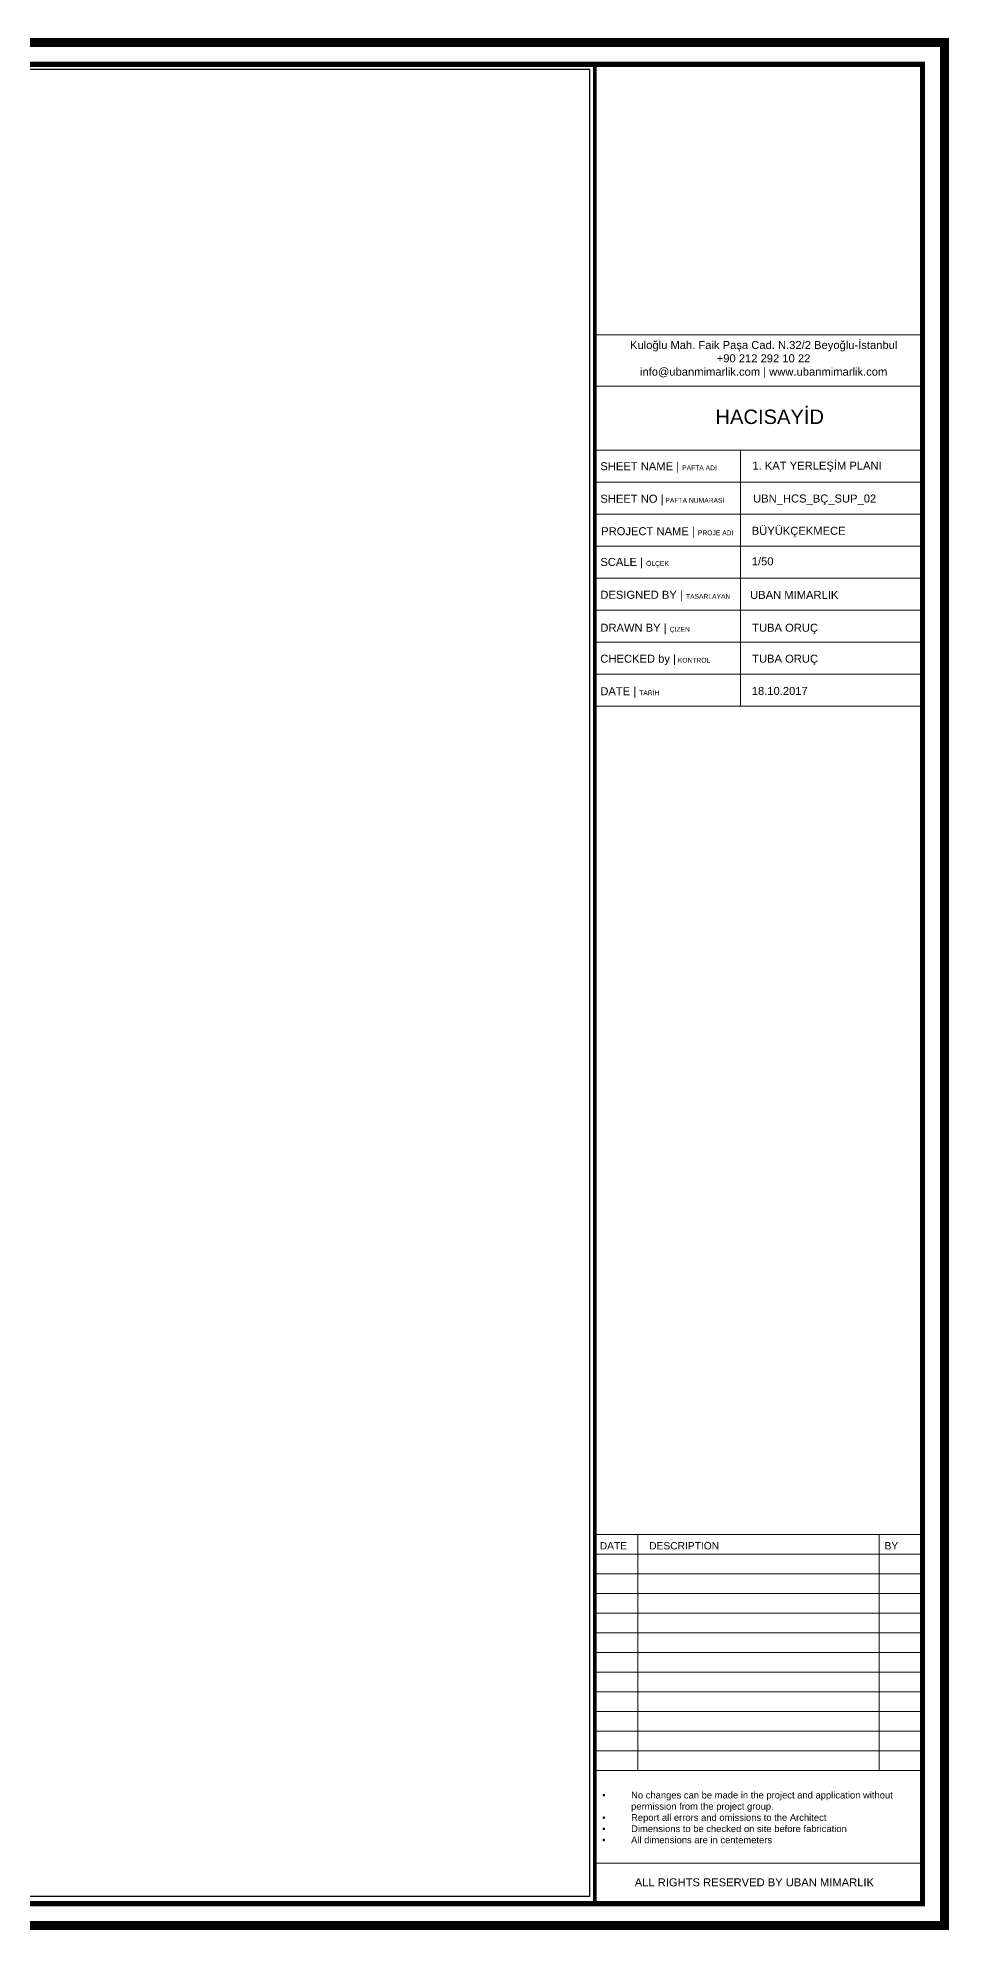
# Model space of a CAD drawing. Header units: millimetres. Extents: x 4 to 839, y -528 to 593.
# Drawn here: x 554 to 839, y 2 to 593 of the extents above; entities that cross this region are included whole.
import ezdxf

# ---------------------------------------------------------------- set-up
doc = ezdxf.new("R2010")
doc.units = ezdxf.units.MM
doc.layers.add('antet', color=7, linetype='Continuous', lineweight=20)
doc.layers.add('olcu', color=251, linetype='Continuous', lineweight=18)
doc.styles.add('antet', font='arial.ttf')

msp = doc.modelspace()

# ---------------------------------------------------------------- linework, layer by layer
at = {"layer": 'antet'}
for p, q in [((728.12, 499.88), (831.03, 499.88)), ((728.12, 483.88), (831.03, 483.88)), ((728.12, 463.88), (831.03, 463.88)), ((773.57, 463.88), (773.57, 383.88)), ((728.12, 453.88), (831.03, 453.88)), ((728.12, 443.88), (831.03, 443.88)), ((728.12, 433.88), (831.03, 433.88)), ((728.12, 423.88), (831.03, 423.88)), ((728.12, 413.88), (831.03, 413.88)), ((728.12, 403.88), (831.03, 403.88)), ((728.12, 393.88), (831.03, 393.88)), ((728.12, 383.88), (831.03, 383.88)), ((728.12, 51.45), (830.45, 51.45)), ((728.12, 22.5), (830.45, 22.5))]:
    msp.add_line(p, q, dxfattribs=at)
at = {"layer": 'antet', "color": 1}
for points, const_width in [([(837.33, 591.26), (4.95, 591.26), (4.95, 3.01), (837.33, 3.01)], 2.83), ([(830.45, 584.38), (11.82, 584.38), (11.82, 9.88), (830.45, 9.88)], 1.62)]:
    msp.add_lwpolyline(points, close=True, dxfattribs=dict(at, const_width=const_width))
at = {"layer": 'antet', "color": 1, "const_width": 1.14}
msp.add_lwpolyline([(728.12, 584.38), (728.12, 9.88)], dxfattribs=at)
at = {"layer": 'antet', "linetype": 'Continuous', "ltscale": 200}
msp.add_lwpolyline([(728.12, 51.45), (830.45, 51.45), (830.45, 125.21), (728.12, 125.21)], close=True, dxfattribs=at)
at = {"layer": 'Defpoints', "color": 0, "linetype": 'Continuous'}
msp.add_lwpolyline([(14.18, 12.24), (726.57, 12.24), (726.57, 582.83), (14.18, 582.83)], close=True, dxfattribs=at)
at = {"layer": 'olcu'}
for p, q in [((728.12, 119.07), (830.45, 119.07)), ((728.12, 112.92), (830.45, 112.92)), ((728.12, 106.77), (830.45, 106.77)), ((728.12, 100.63), (830.45, 100.63)), ((728.12, 94.48), (830.45, 94.48)), ((728.12, 88.33), (830.45, 88.33)), ((728.12, 82.19), (830.45, 82.19)), ((728.12, 76.04), (830.45, 76.04)), ((728.12, 69.89), (830.45, 69.89)), ((728.12, 63.74), (830.45, 63.74)), ((728.12, 57.6), (830.45, 57.6)), ((728.12, 51.45), (830.45, 51.45))]:
    msp.add_line(p, q, dxfattribs=at)
for points in [[(741.53, 125.21), (741.53, 51.45)], [(816.85, 125.21), (816.85, 51.45)]]:
    msp.add_lwpolyline(points, dxfattribs=at)

# ---------------------------------------------------------------- texts
at = {"layer": 'antet', "style": 'antet'}
for s, height, p in [('UBAN MIMARLIK', 2.5, (776.61, 417.42)), ('DATE', 2.287, (729.66, 120.52)), ('DESCRIPTION', 2.2868, (745.1, 120.52)), ('BY', 2.287, (818.58, 120.52)), ('ALL RIGHTS RESERVED BY UBAN MIMARLIK', 2.5, (740.58, 15.29))]:
    msp.add_text(s, height=height, dxfattribs=at).set_placement(p)
at = {"layer": 'antet', "char_height": 2.5, "attachment_point": 1, "style": 'antet'}
for s, width, insert in [('1. KAT YERLEŞİM PLANI', 66.4024, (777.32, 460.3)), ('UBN_HCS_BÇ_SUP_02', 48.6708, (777.54, 450.03))]:
    msp.add_mtext_dynamic_manual_height_columns(s, width=width, gutter_width=12.5, heights=[0], dxfattribs=dict(at, insert=insert))
at = {"layer": 'antet', "insert": (730.45, 44.83), "char_height": 2.1002, "width": 100.0009, "attachment_point": 1, "style": 'antet'}
msp.add_mtext('\\pi-9,l9,t9;{\\fSymbol|b0|i0|c2|p18;·^I}No changes can be made in the project and application without permission from the project group.\\P{\\fSymbol|b0|i0|c2|p18;·^I}Report all errors and omissions to the Architect\\P{\\fSymbol|b0|i0|c2|p18;·^I}Dimensions to be checked on site before fabrication\\P{\\fSymbol|b0|i0|c2|p18;·^I}All dimensions are in centemeters', dxfattribs=at)
at = {"layer": 'antet', "style": 'antet'}
for tag, p, s in [('BÜYÜKÇEKMECE', (777.12, 437.45), 'INTERNATIONALFOODCOURT&DUTYFREE'), ('1/50', (777.12, 427.91), ''), ('18.10.2017', (777.12, 387.43), '')]:
    msp.add_attdef(tag, p, s, height=2.5, dxfattribs=at)
at = {"layer": 'olcu', "attachment_point": 1, "style": 'antet'}
for s, width, insert, char_height in [('\\pi3.3878;Kuloğlu Mah. Faik Paşa Cad. N.32/2 Beyoğlu-İstanbul \\P\\pi30.451;+90 212 292 10 22 \\P\\pi6.4889;info@ubanmimarlik.com | www.ubanmimarlik.com', 89.753, (735.73, 497.98), 2.5), ('\\pi25.605;HACISAYİD', 84.2581, (740.19, 476.56), 4.5), ('SHEET NAME | {\\H0.6x;PAFTA ADI}', 62.8847, (729.85, 460.12), 2.5), ('SHEET NO |{\\H0.6x; PAFTA NUMARASI}', 62.8847, (729.85, 449.96), 2.5), ('PROJECT NAME | {\\H0.6x;PROJE ADI       }', 62.8847, (730.11, 439.82), 2.5), ('SCALE | {\\H0.6x;ÖLÇEK}', 62.8847, (729.85, 430.22), 2.5), ('DESIGNED BY | {\\H0.6x;TASARLAYAN}', 62.8847, (729.85, 419.96), 2.5), ('DRAWN BY | {\\H0.6x;ÇİZEN}', 62.8847, (729.85, 409.67), 2.5), ('TUBA ORUÇ', 62.8847, (777.25, 409.67), 2.5), ('CHECKED by |{\\H0.6x; KONTROL}', 62.8847, (729.85, 400), 2.5), ('TUBA ORUÇ', 62.8847, (777.25, 400), 2.5), ('DATE | {\\H0.6x;TARİH}', 62.8847, (729.85, 389.83), 2.5)]:
    msp.add_mtext_dynamic_manual_height_columns(s, width=width, gutter_width=12.5, heights=[0], dxfattribs=dict(at, insert=insert, char_height=char_height))

doc.saveas('drawing.dxf')
